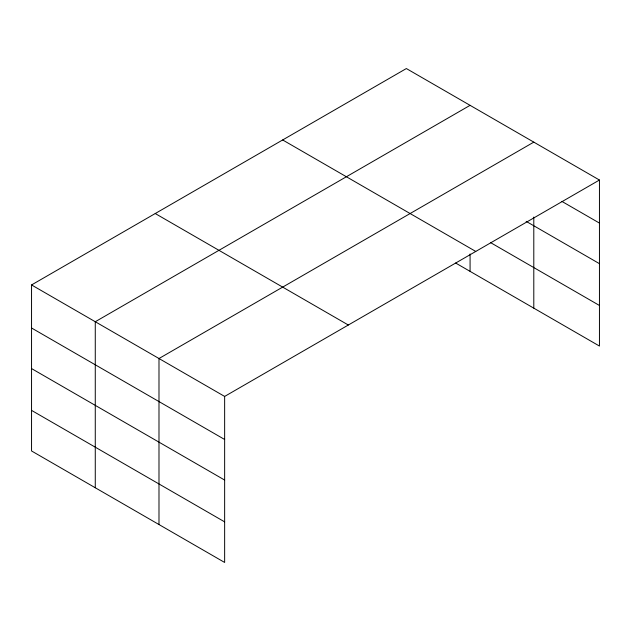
<?xml version="1.0" encoding="UTF-8"?>
<svg xmlns="http://www.w3.org/2000/svg" width="631" height="631" viewBox="0 0 631 631"><rect width="100%" height="100%" fill="white"/><g stroke="black" fill="none" stroke-linecap="round" stroke-linejoin="round"><path stroke-width="0.95" d="M599.45 180.032L406.356 68.55L31.55 284.944L31.55 450.968L224.644 562.45L224.644 396.426L599.45 180.032L599.45 346.056L455.637 263.024M470.079 105.338L95.273 321.731L95.273 487.755M533.794 142.133L158.988 358.526L158.988 524.542M561.937 201.431L599.45 223.09M526.151 221.347L599.45 263.671M490.468 242.556L599.45 305.475M282.672 139.964L475.766 251.446M155.234 213.538L348.328 325.02M31.55 284.944L224.644 396.426M31.55 328.002L224.644 439.484M31.55 368.575L224.644 480.057M31.55 410.387L224.644 521.869M533.794 217.072L533.794 308.149M470.079 253.97L470.079 271.362"/></g></svg>
